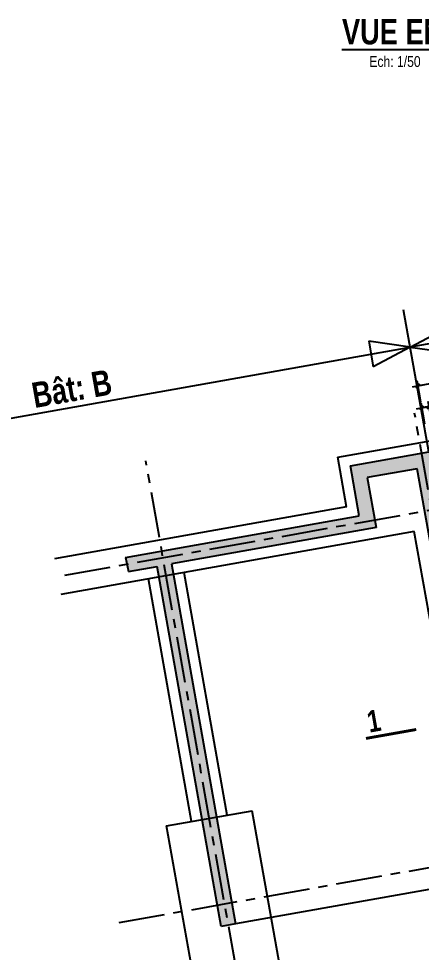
# Model space of a CAD drawing. Header units: millimetres. Extents: x -18089 to -10820, y 354 to 4554.
# Drawn here: x -15456 to -14900, y 1004 to 2294 of the extents above; entities that cross this region are included whole.
import ezdxf
from ezdxf.enums import TextEntityAlignment as Align

# ---------------------------------------------------------------- set-up
doc = ezdxf.new("R2010")
doc.units = ezdxf.units.MM
doc.linetypes.add('AXES', pattern=[50.8, 31.75, -6.35, 6.35, -6.35])
for name, color, linetype in [('01_cote_gen', 4, 'Continuous'), ('01_murs_coup', 5, 'Continuous'), ('01_poch_murs', 251, 'Continuous'), ('01_sem', 42, 'Continuous'), ('01_texte', 230, 'Continuous'), ('01_tram_axes', 10, 'AXES'), ('AA_COTES', 2, 'Continuous')]:
    doc.layers.add(name, color=color, linetype=linetype)
doc.styles.add('impact', font='impact.ttf')
doc.styles.add('MATTE_TXT', font='arial.ttf')
doc.styles.add('STYLE2', font='ARIALN.TTF')
doc.dimstyles.new('JB50', dxfattribs={"dimscale": 0.1, "dimtxt": 150, "dimasz": 15, "dimexe": 0.1, "dimexo": 0.1, "dimgap": 0.09, "dimtad": 1, "dimdec": 1, "dimdsep": 46, "dimtxsty": 'STYLE2', "dimblk1": 'BOND_G', "dimblk2": 'BOND_D', "dimsah": 1, "dimcen": 1.5, "dimdle": 0.01, "dimse1": 1, "dimse2": 1, "dimclrd": 4, "dimclre": 2, "dimclrt": 6, "dimazin": 2, "dimtfac": 2.333333, "dimtdec": 1, "dimtix": 1, "dimtmove": 2, "dimatfit": 3, "dimldrblk": 'BOND_G', "dimfxl": 1, "dimtolj": 1, "dimtzin": 0, "dimarcsym": 0})

# ---------------------------------------------------------------- blocks, each defined once
blk = doc.blocks.new('BOND_G')
at = {"layer": 'AA_COTES', "color": 0}
for p, q in [((0, -5), (0, 15)), ((5, 0), (-5, 0)), ((1.77, 1.77), (-1.77, -1.77))]:
    blk.add_line(p, q, dxfattribs=at)
blk = doc.blocks.new('BOND_D')
at = {"layer": 'AA_COTES', "color": 0}
for p, q in [((5, 0), (-5, 0)), ((-1.77, -1.77), (1.77, 1.77)), ((0, 5), (0, -15))]:
    blk.add_line(p, q, dxfattribs=at)
blk = doc.blocks.new('*D566')
at = {"layer": '01_cote_gen', "color": 4, "lineweight": -2, "ltscale": 2, "transparency": 16777216}
blk.add_line((-14898, 1756.5), (-14891.2, 1757.7), dxfattribs=at)
at = {"layer": 'DEFPOINTS', "color": 0, "ltscale": 2, "transparency": 16777216}
for p in [(-14889.7, 1758), (-14895.8, 1736), (-14886.1, 1737.8)]:
    blk.add_point(p, dxfattribs=at)
at = {"layer": '01_cote_gen', "color": 4, "lineweight": -2, "ltscale": 2, "transparency": 16777216, "xscale": 1.5, "yscale": 1.5, "zscale": 1.5}
for name, p, rotation in [('BOND_D', (-14889.7, 1758), 10.11701883036799), ('BOND_G', (-14899.5, 1756.3), 190.117018830368)]:
    blk.add_blockref(name, p, dxfattribs=dict(at, rotation=rotation))
at = {"layer": '01_cote_gen', "color": 6, "ltscale": 2, "transparency": 16777216, "insert": (-14875.7, 1749.5), "char_height": 15, "attachment_point": 5, "rotation": 10.117, "style": 'STYLE2'}
blk.add_mtext('\\A1;10', dxfattribs=at)
blk = doc.blocks.new('*D567')
at = {"layer": '01_cote_gen', "color": 4, "lineweight": -2, "ltscale": 2, "transparency": 16777216}
blk.add_line((-14903.4, 1786.8), (-13873.6, 1970.6), dxfattribs=at)
at = {"layer": 'DEFPOINTS', "color": 0, "ltscale": 2, "transparency": 16777216}
for p in [(-13872.1, 1970.8), (-13868, 1947.9), (-14900.8, 1763.6)]:
    blk.add_point(p, dxfattribs=at)
at = {"layer": '01_cote_gen', "color": 4, "lineweight": -2, "ltscale": 2, "transparency": 16777216, "xscale": 1.5, "yscale": 1.5, "zscale": 1.5}
for name, p, rotation in [('BOND_D', (-13872.1, 1970.8), 10.1170188303501), ('BOND_G', (-14904.9, 1786.6), 190.1170188303501)]:
    blk.add_blockref(name, p, dxfattribs=dict(at, rotation=rotation))
at = {"layer": '01_cote_gen', "color": 6, "ltscale": 2, "transparency": 16777216, "insert": (-14389.8, 1886.3), "char_height": 15, "attachment_point": 5, "rotation": 10.117, "style": 'STYLE2'}
blk.add_mtext('\\A1;1049.1', dxfattribs=at)

msp = doc.modelspace()

# ---------------------------------------------------------------- hatches: boundary and pattern name
at = {"layer": '01_poch_murs'}
h = msp.add_hatch(color=256, dxfattribs=at)
h.dxf.hatch_style = 1
h.paths.add_polyline_path([(-13866.83, 1784.17), (-13866.83, 1809.56), (-14336.41, 1725.77), (-14332.04, 1701.16)])
h.paths.add_polyline_path([(-13851.83, 1812.24), (-13866.83, 1809.56), (-13866.83, 1784.17), (-13851.83, 1786.84)])
h.paths.add_polyline_path([(-14336.41, 1725.77), (-14434.86, 1708.2), (-14430.48, 1683.59), (-14332.04, 1701.16)])
h.paths.add_polyline_path([(-14430.48, 1683.59), (-14434.86, 1708.2), (-14875.89, 1629.51), (-14809.73, 1257.39), (-14790.04, 1260.89), (-14851.83, 1608.41)])
h.paths.add_polyline_path([(-14889.6, 1695.17), (-14997.9, 1675.91), (-14985.65, 1607), (-15308.35, 1549.62), (-15304.04, 1530.08), (-15264.61, 1537.08), (-15262.02, 1522.52), (-15242.34, 1526.03), (-15244.92, 1540.58), (-14962.45, 1590.81), (-14974.71, 1659.72), (-14905.79, 1671.98), (-14831.39, 1253.54), (-14811.7, 1257.04)])
h.paths.add_polyline_path([(-15242.34, 1526.03), (-15262.02, 1522.52), (-15202.47, 1187.57), (-15182.78, 1191.07)])
h.paths.add_polyline_path([(-15182.78, 1191.07), (-15202.47, 1187.57), (-15176.22, 1039.88), (-15156.52, 1043.38)])
h.paths.add_polyline_path([(-14811.7, 1257.04), (-14831.39, 1253.54), (-14805.14, 1105.86), (-14785.45, 1109.36)])
h.paths.add_polyline_path([(-14790.04, 1260.89), (-14809.73, 1257.39), (-14783.48, 1109.71), (-14763.79, 1113.21)])
h.paths.add_polyline_path([(-13866.83, 1184.85), (-13866.83, 1210.24), (-14282.36, 1136.1), (-14277.98, 1111.48)])

# ---------------------------------------------------------------- linework, layer by layer
at = {"layer": '01_murs_coup'}
for p, q in [((-14997.9, 1675.91), (-14889.6, 1695.17)), ((-14985.65, 1607), (-14997.9, 1675.91)), ((-14905.79, 1671.98), (-14974.71, 1659.72)), ((-14805.14, 1105.86), (-14905.79, 1671.98)), ((-14974.71, 1659.72), (-14962.45, 1590.81)), ((-15308.35, 1549.62), (-14985.65, 1607)), ((-14962.45, 1590.81), (-15244.92, 1540.58)), ((-15304.04, 1530.08), (-15264.61, 1537.08)), ((-15176.22, 1039.88), (-15264.61, 1537.08)), ((-15244.92, 1540.58), (-15156.52, 1043.38)), ((-15156.52, 1043.38), (-15176.22, 1039.88))]:
    msp.add_line(p, q, dxfattribs=at)
at = {"layer": '01_murs_coup', "color": 2, "ltscale": 2}
msp.add_line((-14805.14, 1105.86), (-15156.52, 1043.38), dxfattribs=at)
at = {"layer": '01_poch_murs'}
msp.add_line((-15308.35, 1549.62), (-15304.04, 1530.08), dxfattribs=at)
at = {"layer": '01_sem', "ltscale": 2}
for p, q in [((-15015.29, 1688.06), (-14877.46, 1712.56)), ((-15003.11, 1619.51), (-15015.29, 1688.06)), ((-15003.11, 1619.51), (-15406.62, 1547.51)), ((-14909.69, 1585.39), (-15397.83, 1498.29)), ((-14846.6, 1230.52), (-14909.69, 1585.39)), ((-15168.01, 1193.69), (-15227.57, 1528.67)), ((-15217.24, 1184.94), (-15276.79, 1519.88)), ((-15251.7, 1178.81), (-15133.55, 1199.82)), ((-15091.54, 963.52), (-15133.55, 1199.82)), ((-15209.69, 942.52), (-15251.7, 1178.81))]:
    msp.add_line(p, q, dxfattribs=at)
at = {"layer": '01_texte'}
for p, q in [((-14366.79, 1937.42), (-14915.33, 1839.9)), ((-14889.6, 1695.17), (-14924.5, 1891.5)), ((-14915.33, 1839.9), (-14864.31, 1867.3)), ((-14915.33, 1839.9), (-14972.67, 1848.03)), ((-14972.67, 1848.03), (-14966.38, 1812.56)), ((-15566.52, 1724.12), (-14915.33, 1839.9)), ((-14915.33, 1839.9), (-14966.38, 1812.56)), ((-14915.33, 1839.9), (-14857.98, 1831.84))]:
    msp.add_line(p, q, dxfattribs=at)
at = {"layer": '01_texte', "const_width": 4}
msp.add_lwpolyline([(-14907.05, 1311.93), (-14976.45, 1299.59)], dxfattribs=at)
at = {"layer": '01_tram_axes', "ltscale": 2}
for p, q in [((-13829.63, 1803.5), (-15402.22, 1522.9)), ((-14765.97, 942.67), (-14909.28, 1748.72)), ((-15137.05, 876.7), (-15280.35, 1682.75)), ((-15317.01, 1045.32), (-14670.61, 1160.24))]:
    msp.add_line(p, q, dxfattribs=at)

# ---------------------------------------------------------------- texts
at = {"layer": '01_texte', "style": 'impact'}
msp.add_text('%%UVUE EN PLAN FONDATIONS', height=35, dxfattribs=at).set_placement((-14754.05, 2247.54), align=Align.BOTTOM_CENTER)
at = {"layer": '01_texte', "style": 'MATTE_TXT', "width": 0.8}
msp.add_text('Ech: 1/50', height=15, dxfattribs=at).set_placement((-14936.39, 2222.4), align=Align.BOTTOM_CENTER)
at = {"layer": '01_texte', "style": 'impact'}
for s, height, rotation, p in [('Bât: B', 35, 10.11702, (-15377.62, 1755.09)), ('1', 30, 10.08131, (-14961.36, 1300.2))]:
    msp.add_text(s, height=height, rotation=rotation, dxfattribs=at).set_placement(p, align=Align.BOTTOM_CENTER)

# ---------------------------------------------------------------- dimensions: what is measured, and where the dimension line sits
at = {"layer": '01_cote_gen', "ltscale": 2}
dim = msp.add_aligned_dim(p1=(-14900.77, 1763.64), p2=(-13867.99, 1947.92), distance=23.29, dimstyle='JB50', dxfattribs=at)
dim.commit()
dim.dimension.update_dxf_attribs({"geometry": '*D567', "text_midpoint": (-14389.82, 1886.25)})
dim = msp.add_linear_dim(base=(-14889.69, 1758), p1=(-14895.84, 1736.02), p2=(-14886.07, 1737.76), angle=10.11702, text='10', dimstyle='JB50', dxfattribs=at)
dim.commit()
dim.dimension.update_dxf_attribs({"geometry": '*D566', "text_midpoint": (-14875.73, 1749.54), "dimtype": 161})

doc.saveas('drawing.dxf')
